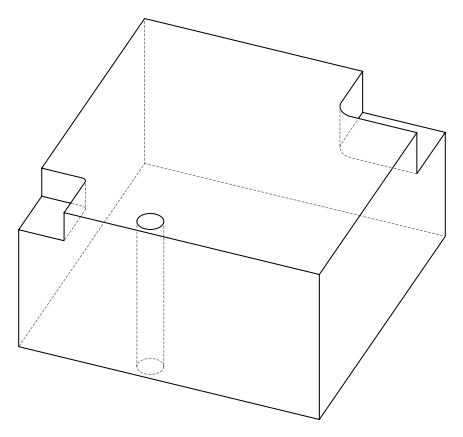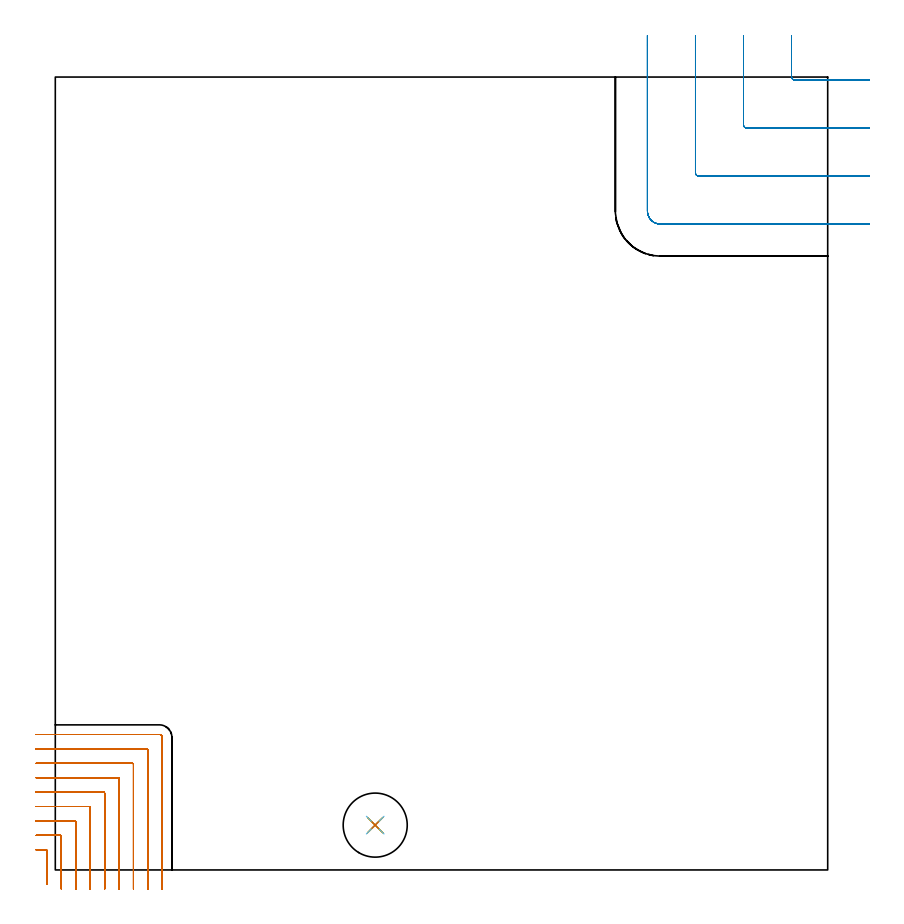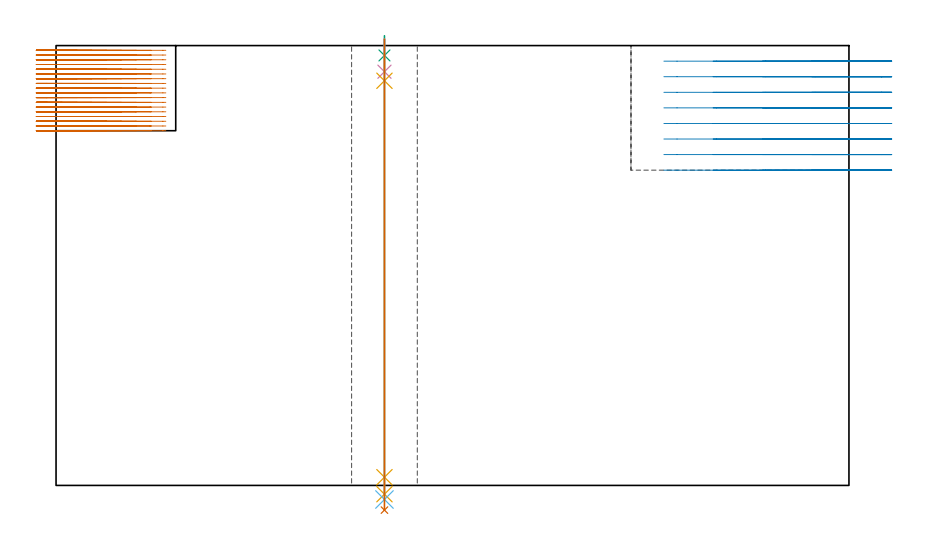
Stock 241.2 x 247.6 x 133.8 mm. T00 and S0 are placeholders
(PLAN: 7 operations, 6 tool changes, 27.8 min)
(1 MILL_CORNER_NOTCH_RECTANGULAR | CORNER_NOTCH_RECTANGULAR | NXT0201_008 | Follow Part, ap 1.5, ae 75% | 19.97 min | 42628 mm3)
(2 MILL_CORNER_NOTCH_RECTANGULAR_1 | CORNER_NOTCH_RECTANGULAR_1 | UGT0201_094 | Follow Part, ap 5, ae 75% | 6.05 min | 138872 mm3)
(3 SPOT_DRILL | STEP1HOLE | NXT0321_9005460120000 | 0.05 min | 197 mm3)
(4 DRILL_BLIND_HOLE_INTO_CENTER | STEP1HOLE | NXT0301_024 | 0.04 min | 98 mm3)
(5 GUN_DRILL_THROUGH_HOLE | STEP1HOLE | UGT0307_001 | 0.59 min | 2469 mm3)
(6 SPADE_DRILL_TO_ENLARGE_THROUGH_HOLE | STEP1HOLE | UGT0306_003 | 0.56 min | 13639 mm3)
(7 DRILL_TO_ENLARGE_THROUGH_HOLE | STEP1HOLE | UGT0301_007 | 0.57 min | 25613 mm3)
(TOOL NXT0201_008 | ENDMILL 6mm [2P460-0600-NA 1630] | D6 FL26 Z6)
(TOOL UGT0201_094 | End mill 20 mm | D20 FL38 Z4)
(TOOL NXT0321_9005460120000 | NC Spot Drill, 142deg, 12mm, Carbide, Uncoated | D12 PA142 FL30 Z2)
(TOOL NXT0301_024 | Carbide Drill 5.3mm [860.1-0530-027A1-MM 2214] | D5.3 PA140 FL44 Z2)
(TOOL UGT0307_001 | Gun Drill 5 mm | D5 PA130 FL24 Z1)
(TOOL UGT0306_003 | Spade Drill 12.5mm | D12.5 PA132 FL10 Z2)
(TOOL UGT0301_007 | Twist Drill 20 mm | D20 PA118 FL140 Z2)
(OP 1 MILL_CORNER_NOTCH_RECTANGULAR)
G17 G21 G94 G90
T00 M6
G54
G17 G0 G90 X-2.6 Y-4.497 S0 M3
G43 Z143.8 H1
Z132.361
G94 G1 Y-1.497 F250.
Y6.003 F500.
G3 X-2.897 Y6.3 R0.3
G1 X-3.
X-6. F250.
G0 Z143.8
X1.9 Y-6.
Z132.361
G1 Y-3.
Y10.503 F500.
G3 X1.603 Y10.8 R0.3
G1 X-3.
X-6. F250.
G0 Z143.8
X6.4 Y-6.
Z132.361
G1 Y-3.
Y15.003 F500.
G3 X6.103 Y15.3 R0.3
G1 X-3.
X-6. F250.
G0 Z143.8
X10.9 Y-6.
Z132.361
G1 Y-3.
Y19.502 F500.
G3 X10.602 Y19.8 R0.3
G1 X-3.
X-6. F250.
G0 Z143.8
X15.4 Y-6.
Z132.361
G1 Y-3.
Y24.002 F500.
G3 X15.102 Y24.3 R0.3
G1 X-3.
X-6. F250.
G0 Z143.8
X19.9 Y-6.
Z132.361
G1 Y-3.
Y28.502 F500.
G3 X19.602 Y28.8 R0.3
G1 X-3.
X-6. F250.
G0 Z143.8
X24.4 Y-6.
Z132.361
G1 Y-3.
Y33.002 F500.
G3 X24.102 Y33.3 R0.3
G1 X-3.
X-6. F250.
G0 Z143.8
X28.9 Y-6.
Z132.361
G1 Y-3.
Y37.502 F500.
G3 X28.602 Y37.8 R0.3
G1 X-3.
X-6. F250.
G0 Z143.8
X33.4 Y-6.
Z132.361
G1 Y-3.
Y41.4 F500.
G3 X32.5 Y42.3 R0.9
G1 X-3.
X-6. F250.
G0 Z143.8
X-2.6 Y-4.497
Z130.922
G1 Y-1.497
Y6.003 F500.
G3 X-2.897 Y6.3 R0.3
G1 X-3.
X-6. F250.
G0 Z143.8
X1.9 Y-6.
Z130.922
G1 Y-3.
Y10.503 F500.
G3 X1.603 Y10.8 R0.3
G1 X-3.
X-6. F250.
G0 Z143.8
X6.4 Y-6.
Z130.922
G1 Y-3.
Y15.003 F500.
G3 X6.103 Y15.3 R0.3
G1 X-3.
X-6. F250.
G0 Z143.8
X10.9 Y-6.
Z130.922
G1 Y-3.
Y19.502 F500.
G3 X10.602 Y19.8 R0.3
G1 X-3.
X-6. F250.
G0 Z143.8
X15.4 Y-6.
Z130.922
G1 Y-3.
Y24.002 F500.
G3 X15.102 Y24.3 R0.3
G1 X-3.
X-6. F250.
G0 Z143.8
X19.9 Y-6.
Z130.922
G1 Y-3.
Y28.502 F500.
G3 X19.602 Y28.8 R0.3
G1 X-3.
X-6. F250.
G0 Z143.8
X24.4 Y-6.
Z130.922
G1 Y-3.
Y33.002 F500.
G3 X24.102 Y33.3 R0.3
G1 X-3.
X-6. F250.
G0 Z143.8
X28.9 Y-6.
Z130.922
G1 Y-3.
Y37.502 F500.
G3 X28.602 Y37.8 R0.3
G1 X-3.
X-6. F250.
G0 Z143.8
X33.4 Y-6.
Z130.922
G1 Y-3.
Y41.4 F500.
G3 X32.5 Y42.3 R0.9
G1 X-3.
X-6. F250.
G0 Z143.8
X-2.6 Y-4.497
Z129.483
G1 Y-1.497
Y6.003 F500.
G3 X-2.897 Y6.3 R0.3
G1 X-3.
X-6. F250.
G0 Z143.8
X1.9 Y-6.
Z129.483
G1 Y-3.
Y10.503 F500.
G3 X1.603 Y10.8 R0.3
G1 X-3.
X-6. F250.
G0 Z143.8
X6.4 Y-6.
Z129.483
G1 Y-3.
Y15.003 F500.
G3 X6.103 Y15.3 R0.3
G1 X-3.
X-6. F250.
G0 Z143.8
X10.9 Y-6.
Z129.483
G1 Y-3.
Y19.502 F500.
G3 X10.602 Y19.8 R0.3
G1 X-3.
X-6. F250.
G0 Z143.8
X15.4 Y-6.
Z129.483
G1 Y-3.
Y24.002 F500.
G3 X15.102 Y24.3 R0.3
G1 X-3.
X-6. F250.
G0 Z143.8
X19.9 Y-6.
Z129.483
G1 Y-3.
Y28.502 F500.
G3 X19.602 Y28.8 R0.3
G1 X-3.
X-6. F250.
G0 Z143.8
X24.4 Y-6.
Z129.483
G1 Y-3.
Y33.002 F500.
G3 X24.102 Y33.3 R0.3
G1 X-3.
X-6. F250.
G0 Z143.8
X28.9 Y-6.
Z129.483
G1 Y-3.
Y37.502 F500.
G3 X28.602 Y37.8 R0.3
G1 X-3.
X-6. F250.
G0 Z143.8
X33.4 Y-6.
Z129.483
G1 Y-3.
Y41.4 F500.
G3 X32.5 Y42.3 R0.9
G1 X-3.
X-6. F250.
G0 Z143.8
X-2.6 Y-4.497
Z128.044
G1 Y-1.497
Y6.003 F500.
G3 X-2.897 Y6.3 R0.3
G1 X-3.
X-6. F250.
G0 Z143.8
X1.9 Y-6.
Z128.044
G1 Y-3.
Y10.503 F500.
G3 X1.603 Y10.8 R0.3
G1 X-3.
X-6. F250.
G0 Z143.8
X6.4 Y-6.
Z128.044
G1 Y-3.
Y15.003 F500.
G3 X6.103 Y15.3 R0.3
G1 X-3.
X-6. F250.
G0 Z143.8
X10.9 Y-6.
Z128.044
G1 Y-3.
Y19.502 F500.
G3 X10.602 Y19.8 R0.3
G1 X-3.
X-6. F250.
G0 Z143.8
X15.4 Y-6.
Z128.044
G1 Y-3.
Y24.002 F500.
G3 X15.102 Y24.3 R0.3
G1 X-3.
X-6. F250.
G0 Z143.8
X19.9 Y-6.
Z128.044
G1 Y-3.
Y28.502 F500.
G3 X19.602 Y28.8 R0.3
G1 X-3.
X-6. F250.
G0 Z143.8
X24.4 Y-6.
Z128.044
G1 Y-3.
Y33.002 F500.
G3 X24.102 Y33.3 R0.3
G1 X-3.
X-6. F250.
G0 Z143.8
X28.9 Y-6.
Z128.044
G1 Y-3.
Y37.502 F500.
G3 X28.602 Y37.8 R0.3
G1 X-3.
X-6. F250.
G0 Z143.8
X33.4 Y-6.
Z128.044
G1 Y-3.
Y41.4 F500.
G3 X32.5 Y42.3 R0.9
G1 X-3.
X-6. F250.
G0 Z143.8
X-2.6 Y-4.497
Z126.605
G1 Y-1.497
Y6.003 F500.
G3 X-2.897 Y6.3 R0.3
G1 X-3.
X-6. F250.
G0 Z143.8
X1.9 Y-6.
Z126.605
G1 Y-3.
Y10.503 F500.
G3 X1.603 Y10.8 R0.3
G1 X-3.
X-6. F250.
G0 Z143.8
X6.4 Y-6.
Z126.605
G1 Y-3.
Y15.003 F500.
G3 X6.103 Y15.3 R0.3
G1 X-3.
X-6. F250.
G0 Z143.8
X10.9 Y-6.
Z126.605
G1 Y-3.
Y19.502 F500.
G3 X10.602 Y19.8 R0.3
G1 X-3.
X-6. F250.
G0 Z143.8
X15.4 Y-6.
Z126.605
G1 Y-3.
Y24.002 F500.
G3 X15.102 Y24.3 R0.3
G1 X-3.
X-6. F250.
G0 Z143.8
X19.9 Y-6.
Z126.605
G1 Y-3.
Y28.502 F500.
G3 X19.602 Y28.8 R0.3
G1 X-3.
X-6. F250.
G0 Z143.8
X24.4 Y-6.
Z126.605
G1 Y-3.
Y33.002 F500.
G3 X24.102 Y33.3 R0.3
G1 X-3.
X-6. F250.
G0 Z143.8
X28.9 Y-6.
Z126.605
G1 Y-3.
Y37.502 F500.
G3 X28.602 Y37.8 R0.3
G1 X-3.
X-6. F250.
G0 Z143.8
X33.4 Y-6.
Z126.605
G1 Y-3.
Y41.4 F500.
G3 X32.5 Y42.3 R0.9
G1 X-3.
X-6. F250.
G0 Z143.8
X-2.6 Y-4.497
Z125.167
G1 Y-1.497
Y6.003 F500.
G3 X-2.897 Y6.3 R0.3
G1 X-3.
X-6. F250.
G0 Z143.8
X1.9 Y-6.
Z125.167
G1 Y-3.
Y10.503 F500.
G3 X1.603 Y10.8 R0.3
G1 X-3.
X-6. F250.
G0 Z143.8
X6.4 Y-6.
Z125.167
G1 Y-3.
Y15.003 F500.
G3 X6.103 Y15.3 R0.3
G1 X-3.
X-6. F250.
G0 Z143.8
X10.9 Y-6.
Z125.167
G1 Y-3.
Y19.502 F500.
G3 X10.602 Y19.8 R0.3
G1 X-3.
X-6. F250.
G0 Z143.8
X15.4 Y-6.
Z125.167
G1 Y-3.
Y24.002 F500.
G3 X15.102 Y24.3 R0.3
G1 X-3.
X-6. F250.
G0 Z143.8
X19.9 Y-6.
Z125.167
G1 Y-3.
Y28.502 F500.
G3 X19.602 Y28.8 R0.3
G1 X-3.
X-6. F250.
G0 Z143.8
X24.4 Y-6.
Z125.167
G1 Y-3.
Y33.002 F500.
G3 X24.102 Y33.3 R0.3
G1 X-3.
X-6. F250.
G0 Z143.8
X28.9 Y-6.
Z125.167
G1 Y-3.
Y37.502 F500.
G3 X28.602 Y37.8 R0.3
G1 X-3.
X-6. F250.
G0 Z143.8
X33.4 Y-6.
Z125.167
G1 Y-3.
Y41.4 F500.
G3 X32.5 Y42.3 R0.9
G1 X-3.
X-6. F250.
G0 Z143.8
X-2.6 Y-4.497
Z123.728
G1 Y-1.497
Y6.003 F500.
G3 X-2.897 Y6.3 R0.3
G1 X-3.
X-6. F250.
G0 Z143.8
X1.9 Y-6.
Z123.728
G1 Y-3.
Y10.503 F500.
G3 X1.603 Y10.8 R0.3
G1 X-3.
X-6. F250.
G0 Z143.8
X6.4 Y-6.
Z123.728
G1 Y-3.
Y15.003 F500.
G3 X6.103 Y15.3 R0.3
G1 X-3.
X-6. F250.
G0 Z143.8
X10.9 Y-6.
Z123.728
G1 Y-3.
Y19.502 F500.
G3 X10.602 Y19.8 R0.3
G1 X-3.
X-6. F250.
G0 Z143.8
X15.4 Y-6.
Z123.728
G1 Y-3.
Y24.002 F500.
G3 X15.102 Y24.3 R0.3
G1 X-3.
X-6. F250.
G0 Z143.8
X19.9 Y-6.
Z123.728
G1 Y-3.
Y28.502 F500.
G3 X19.602 Y28.8 R0.3
G1 X-3.
X-6. F250.
G0 Z143.8
X24.4 Y-6.
Z123.728
G1 Y-3.
Y33.002 F500.
G3 X24.102 Y33.3 R0.3
G1 X-3.
X-6. F250.
G0 Z143.8
X28.9 Y-6.
Z123.728
G1 Y-3.
Y37.502 F500.
G3 X28.602 Y37.8 R0.3
G1 X-3.
X-6. F250.
G0 Z143.8
X33.4 Y-6.
Z123.728
G1 Y-3.
Y41.4 F500.
G3 X32.5 Y42.3 R0.9
G1 X-3.
X-6. F250.
G0 Z143.8
X-2.6 Y-4.497
Z122.289
G1 Y-1.497
Y6.003 F500.
G3 X-2.897 Y6.3 R0.3
G1 X-3.
X-6. F250.
G0 Z143.8
X1.9 Y-6.
Z122.289
G1 Y-3.
Y10.503 F500.
G3 X1.603 Y10.8 R0.3
G1 X-3.
X-6. F250.
G0 Z143.8
X6.4 Y-6.
Z122.289
G1 Y-3.
Y15.003 F500.
G3 X6.103 Y15.3 R0.3
G1 X-3.
X-6. F250.
G0 Z143.8
X10.9 Y-6.
Z122.289
G1 Y-3.
Y19.502 F500.
G3 X10.602 Y19.8 R0.3
G1 X-3.
X-6. F250.
G0 Z143.8
X15.4 Y-6.
Z122.289
G1 Y-3.
Y24.002 F500.
G3 X15.102 Y24.3 R0.3
G1 X-3.
X-6. F250.
G0 Z143.8
X19.9 Y-6.
Z122.289
G1 Y-3.
Y28.502 F500.
G3 X19.602 Y28.8 R0.3
G1 X-3.
X-6. F250.
G0 Z143.8
X24.4 Y-6.
Z122.289
G1 Y-3.
Y33.002 F500.
G3 X24.102 Y33.3 R0.3
G1 X-3.
X-6. F250.
G0 Z143.8
X28.9 Y-6.
Z122.289
G1 Y-3.
Y37.502 F500.
G3 X28.602 Y37.8 R0.3
G1 X-3.
X-6. F250.
G0 Z143.8
X33.4 Y-6.
Z122.289
G1 Y-3.
Y41.4 F500.
G3 X32.5 Y42.3 R0.9
G1 X-3.
X-6. F250.
G0 Z143.8
X-2.6 Y-4.497
Z120.85
G1 Y-1.497
Y6.003 F500.
G3 X-2.897 Y6.3 R0.3
G1 X-3.
X-6. F250.
G0 Z143.8
X1.9 Y-6.
Z120.85
G1 Y-3.
Y10.503 F500.
G3 X1.603 Y10.8 R0.3
G1 X-3.
X-6. F250.
G0 Z143.8
X6.4 Y-6.
Z120.85
G1 Y-3.
Y15.003 F500.
G3 X6.103 Y15.3 R0.3
G1 X-3.
X-6. F250.
G0 Z143.8
X10.9 Y-6.
Z120.85
G1 Y-3.
Y19.502 F500.
G3 X10.602 Y19.8 R0.3
G1 X-3.
X-6. F250.
G0 Z143.8
X15.4 Y-6.
Z120.85
G1 Y-3.
Y24.002 F500.
G3 X15.102 Y24.3 R0.3
G1 X-3.
X-6. F250.
G0 Z143.8
X19.9 Y-6.
Z120.85
G1 Y-3.
Y28.502 F500.
G3 X19.602 Y28.8 R0.3
G1 X-3.
X-6. F250.
G0 Z143.8
X24.4 Y-6.
Z120.85
G1 Y-3.
Y33.002 F500.
G3 X24.102 Y33.3 R0.3
G1 X-3.
X-6. F250.
G0 Z143.8
X28.9 Y-6.
Z120.85
G1 Y-3.
Y37.502 F500.
G3 X28.602 Y37.8 R0.3
G1 X-3.
X-6. F250.
G0 Z143.8
X33.4 Y-6.
Z120.85
G1 Y-3.
Y41.4 F500.
G3 X32.5 Y42.3 R0.9
G1 X-3.
X-6. F250.
G0 Z143.8
X-2.6 Y-4.497
Z119.411
G1 Y-1.497
Y6.003 F500.
G3 X-2.897 Y6.3 R0.3
G1 X-3.
X-6. F250.
G0 Z143.8
X1.9 Y-6.
Z119.411
G1 Y-3.
Y10.503 F500.
G3 X1.603 Y10.8 R0.3
G1 X-3.
X-6. F250.
G0 Z143.8
X6.4 Y-6.
Z119.411
G1 Y-3.
Y15.003 F500.
G3 X6.103 Y15.3 R0.3
G1 X-3.
X-6. F250.
G0 Z143.8
X10.9 Y-6.
Z119.411
G1 Y-3.
Y19.502 F500.
G3 X10.602 Y19.8 R0.3
G1 X-3.
X-6. F250.
G0 Z143.8
X15.4 Y-6.
Z119.411
G1 Y-3.
Y24.002 F500.
G3 X15.102 Y24.3 R0.3
G1 X-3.
X-6. F250.
G0 Z143.8
X19.9 Y-6.
Z119.411
G1 Y-3.
Y28.502 F500.
G3 X19.602 Y28.8 R0.3
G1 X-3.
X-6. F250.
G0 Z143.8
X24.4 Y-6.
Z119.411
G1 Y-3.
Y33.002 F500.
G3 X24.102 Y33.3 R0.3
G1 X-3.
X-6. F250.
G0 Z143.8
X28.9 Y-6.
Z119.411
G1 Y-3.
Y37.502 F500.
G3 X28.602 Y37.8 R0.3
G1 X-3.
X-6. F250.
G0 Z143.8
X33.4 Y-6.
Z119.411
G1 Y-3.
Y41.4 F500.
G3 X32.5 Y42.3 R0.9
G1 X-3.
X-6. F250.
G0 Z143.8
X-2.6 Y-4.497
Z117.972
G1 Y-1.497
Y6.003 F500.
G3 X-2.897 Y6.3 R0.3
G1 X-3.
X-6. F250.
G0 Z143.8
X1.9 Y-6.
Z117.972
G1 Y-3.
Y10.503 F500.
G3 X1.603 Y10.8 R0.3
G1 X-3.
X-6. F250.
G0 Z143.8
X6.4 Y-6.
Z117.972
G1 Y-3.
Y15.003 F500.
G3 X6.103 Y15.3 R0.3
G1 X-3.
X-6. F250.
G0 Z143.8
X10.9 Y-6.
Z117.972
G1 Y-3.
Y19.502 F500.
G3 X10.602 Y19.8 R0.3
G1 X-3.
X-6. F250.
G0 Z143.8
X15.4 Y-6.
Z117.972
G1 Y-3.
Y24.002 F500.
G3 X15.102 Y24.3 R0.3
G1 X-3.
X-6. F250.
G0 Z143.8
X19.9 Y-6.
Z117.972
G1 Y-3.
Y28.502 F500.
G3 X19.602 Y28.8 R0.3
G1 X-3.
X-6. F250.
G0 Z143.8
X24.4 Y-6.
Z117.972
G1 Y-3.
Y33.002 F500.
G3 X24.102 Y33.3 R0.3
G1 X-3.
X-6. F250.
G0 Z143.8
X28.9 Y-6.
Z117.972
G1 Y-3.
Y37.502 F500.
G3 X28.602 Y37.8 R0.3
G1 X-3.
X-6. F250.
G0 Z143.8
X33.4 Y-6.
Z117.972
G1 Y-3.
Y41.4 F500.
G3 X32.5 Y42.3 R0.9
G1 X-3.
X-6. F250.
G0 Z143.8
X-2.6 Y-4.497
Z116.533
G1 Y-1.497
Y6.003 F500.
G3 X-2.897 Y6.3 R0.3
G1 X-3.
X-6. F250.
G0 Z143.8
X1.9 Y-6.
Z116.533
G1 Y-3.
Y10.503 F500.
G3 X1.603 Y10.8 R0.3
G1 X-3.
X-6. F250.
G0 Z143.8
X6.4 Y-6.
Z116.533
G1 Y-3.
Y15.003 F500.
G3 X6.103 Y15.3 R0.3
G1 X-3.
X-6. F250.
G0 Z143.8
X10.9 Y-6.
Z116.533
G1 Y-3.
Y19.502 F500.
G3 X10.602 Y19.8 R0.3
G1 X-3.
X-6. F250.
G0 Z143.8
X15.4 Y-6.
Z116.533
G1 Y-3.
Y24.002 F500.
G3 X15.102 Y24.3 R0.3
G1 X-3.
X-6. F250.
G0 Z143.8
X19.9 Y-6.
Z116.533
G1 Y-3.
Y28.502 F500.
G3 X19.602 Y28.8 R0.3
G1 X-3.
X-6. F250.
G0 Z143.8
X24.4 Y-6.
Z116.533
G1 Y-3.
Y33.002 F500.
G3 X24.102 Y33.3 R0.3
G1 X-3.
X-6. F250.
G0 Z143.8
X28.9 Y-6.
Z116.533
G1 Y-3.
Y37.502 F500.
G3 X28.602 Y37.8 R0.3
G1 X-3.
X-6. F250.
G0 Z143.8
X33.4 Y-6.
Z116.533
G1 Y-3.
Y41.4 F500.
G3 X32.5 Y42.3 R0.9
G1 X-3.
X-6. F250.
G0 Z143.8
X-2.6 Y-4.497
Z115.094
G1 Y-1.497
Y6.003 F500.
G3 X-2.897 Y6.3 R0.3
G1 X-3.
X-6. F250.
G0 Z143.8
X1.9 Y-6.
Z115.094
G1 Y-3.
Y10.503 F500.
G3 X1.603 Y10.8 R0.3
G1 X-3.
X-6. F250.
G0 Z143.8
X6.4 Y-6.
Z115.094
G1 Y-3.
Y15.003 F500.
G3 X6.103 Y15.3 R0.3
G1 X-3.
X-6. F250.
G0 Z143.8
X10.9 Y-6.
Z115.094
G1 Y-3.
Y19.502 F500.
G3 X10.602 Y19.8 R0.3
G1 X-3.
X-6. F250.
G0 Z143.8
X15.4 Y-6.
Z115.094
G1 Y-3.
Y24.002 F500.
G3 X15.102 Y24.3 R0.3
G1 X-3.
X-6. F250.
G0 Z143.8
X19.9 Y-6.
Z115.094
G1 Y-3.
Y28.502 F500.
G3 X19.602 Y28.8 R0.3
G1 X-3.
X-6. F250.
G0 Z143.8
X24.4 Y-6.
Z115.094
G1 Y-3.
Y33.002 F500.
G3 X24.102 Y33.3 R0.3
G1 X-3.
X-6. F250.
G0 Z143.8
X28.9 Y-6.
Z115.094
G1 Y-3.
Y37.502 F500.
G3 X28.602 Y37.8 R0.3
G1 X-3.
X-6. F250.
G0 Z143.8
X33.4 Y-6.
Z115.094
G1 Y-3.
Y41.4 F500.
G3 X32.5 Y42.3 R0.9
G1 X-3.
X-6. F250.
G0 Z143.8
X-2.6 Y-4.497
Z113.656
G1 Y-1.497
Y6.003 F500.
G3 X-2.897 Y6.3 R0.3
G1 X-3.
X-6. F250.
G0 Z143.8
X1.9 Y-6.
Z113.656
G1 Y-3.
Y10.503 F500.
G3 X1.603 Y10.8 R0.3
G1 X-3.
X-6. F250.
G0 Z143.8
X6.4 Y-6.
Z113.656
G1 Y-3.
Y15.003 F500.
G3 X6.103 Y15.3 R0.3
G1 X-3.
X-6. F250.
G0 Z143.8
X10.9 Y-6.
Z113.656
G1 Y-3.
Y19.502 F500.
G3 X10.602 Y19.8 R0.3
G1 X-3.
X-6. F250.
G0 Z143.8
X15.4 Y-6.
Z113.656
G1 Y-3.
Y24.002 F500.
G3 X15.102 Y24.3 R0.3
G1 X-3.
X-6. F250.
G0 Z143.8
X19.9 Y-6.
Z113.656
G1 Y-3.
Y28.502 F500.
G3 X19.602 Y28.8 R0.3
G1 X-3.
X-6. F250.
G0 Z143.8
X24.4 Y-6.
Z113.656
G1 Y-3.
Y33.002 F500.
G3 X24.102 Y33.3 R0.3
G1 X-3.
X-6. F250.
G0 Z143.8
X28.9 Y-6.
Z113.656
G1 Y-3.
Y37.502 F500.
G3 X28.602 Y37.8 R0.3
G1 X-3.
X-6. F250.
G0 Z143.8
X33.4 Y-6.
Z113.656
G1 Y-3.
Y41.4 F500.
G3 X32.5 Y42.3 R0.9
G1 X-3.
X-6. F250.
G0 Z143.8
X-2.6 Y-4.497
Z112.217
G1 Y-1.497
Y6.003 F500.
G3 X-2.897 Y6.3 R0.3
G1 X-3.
X-6. F250.
G0 Z143.8
X1.9 Y-6.
Z112.217
G1 Y-3.
Y10.503 F500.
G3 X1.603 Y10.8 R0.3
G1 X-3.
X-6. F250.
G0 Z143.8
X6.4 Y-6.
Z112.217
G1 Y-3.
Y15.003 F500.
G3 X6.103 Y15.3 R0.3
G1 X-3.
X-6. F250.
G0 Z143.8
X10.9 Y-6.
Z112.217
G1 Y-3.
Y19.502 F500.
G3 X10.602 Y19.8 R0.3
G1 X-3.
X-6. F250.
G0 Z143.8
X15.4 Y-6.
Z112.217
G1 Y-3.
Y24.002 F500.
G3 X15.102 Y24.3 R0.3
G1 X-3.
X-6. F250.
G0 Z143.8
X19.9 Y-6.
Z112.217
G1 Y-3.
Y28.502 F500.
G3 X19.602 Y28.8 R0.3
G1 X-3.
X-6. F250.
G0 Z143.8
X24.4 Y-6.
Z112.217
G1 Y-3.
Y33.002 F500.
G3 X24.102 Y33.3 R0.3
G1 X-3.
X-6. F250.
G0 Z143.8
X28.9 Y-6.
Z112.217
G1 Y-3.
Y37.502 F500.
G3 X28.602 Y37.8 R0.3
G1 X-3.
X-6. F250.
G0 Z143.8
X33.4 Y-6.
Z112.217
G1 Y-3.
Y41.4 F500.
G3 X32.5 Y42.3 R0.9
G1 X-3.
X-6. F250.
G0 Z143.8
X-2.6 Y-4.497
Z110.778
G1 Y-1.497
Y6.003 F500.
G3 X-2.897 Y6.3 R0.3
G1 X-3.
X-6. F250.
G0 Z143.8
X1.9 Y-6.
Z110.778
G1 Y-3.
Y10.503 F500.
G3 X1.603 Y10.8 R0.3
G1 X-3.
X-6. F250.
G0 Z143.8
X6.4 Y-6.
Z110.778
G1 Y-3.
Y15.003 F500.
G3 X6.103 Y15.3 R0.3
G1 X-3.
X-6. F250.
G0 Z143.8
X10.9 Y-6.
Z110.778
G1 Y-3.
Y19.502 F500.
G3 X10.602 Y19.8 R0.3
G1 X-3.
X-6. F250.
G0 Z143.8
X15.4 Y-6.
Z110.778
G1 Y-3.
Y24.002 F500.
G3 X15.102 Y24.3 R0.3
G1 X-3.
X-6. F250.
G0 Z143.8
X19.9 Y-6.
Z110.778
G1 Y-3.
Y28.502 F500.
G3 X19.602 Y28.8 R0.3
G1 X-3.
X-6. F250.
G0 Z143.8
X24.4 Y-6.
Z110.778
G1 Y-3.
Y33.002 F500.
G3 X24.102 Y33.3 R0.3
G1 X-3.
X-6. F250.
G0 Z143.8
X28.9 Y-6.
Z110.778
G1 Y-3.
Y37.502 F500.
G3 X28.602 Y37.8 R0.3
G1 X-3.
X-6. F250.
G0 Z143.8
X33.4 Y-6.
Z110.778
G1 Y-3.
Y41.4 F500.
G3 X32.5 Y42.3 R0.9
G1 X-3.
X-6. F250.
G0 Z143.8
X-2.6 Y-4.497
Z109.339
G1 Y-1.497
Y6.003 F500.
G3 X-2.897 Y6.3 R0.3
G1 X-3.
X-6. F250.
G0 Z143.8
X1.9 Y-6.
Z109.339
G1 Y-3.
Y10.503 F500.
G3 X1.603 Y10.8 R0.3
G1 X-3.
X-6. F250.
G0 Z143.8
X6.4 Y-6.
Z109.339
G1 Y-3.
Y15.003 F500.
G3 X6.103 Y15.3 R0.3
G1 X-3.
X-6. F250.
G0 Z143.8
X10.9 Y-6.
Z109.339
G1 Y-3.
Y19.502 F500.
G3 X10.602 Y19.8 R0.3
G1 X-3.
X-6. F250.
G0 Z143.8
X15.4 Y-6.
Z109.339
G1 Y-3.
Y24.002 F500.
G3 X15.102 Y24.3 R0.3
G1 X-3.
X-6. F250.
G0 Z143.8
X19.9 Y-6.
Z109.339
G1 Y-3.
Y28.502 F500.
G3 X19.602 Y28.8 R0.3
G1 X-3.
X-6. F250.
G0 Z143.8
X24.4 Y-6.
Z109.339
G1 Y-3.
Y33.002 F500.
G3 X24.102 Y33.3 R0.3
G1 X-3.
X-6. F250.
G0 Z143.8
X28.9 Y-6.
Z109.339
G1 Y-3.
Y37.502 F500.
G3 X28.602 Y37.8 R0.3
G1 X-3.
X-6. F250.
G0 Z143.8
X33.4 Y-6.
Z109.339
G1 Y-3.
Y41.4 F500.
G3 X32.5 Y42.3 R0.9
G1 X-3.
X-6. F250.
G0 Z143.8
X-2.6 Y-4.497
Z107.9
G1 Y-1.497
Y6.003 F500.
G3 X-2.897 Y6.3 R0.3
G1 X-3.
X-6. F250.
G0 Z143.8
X1.9 Y-6.
Z107.9
G1 Y-3.
Y10.503 F500.
G3 X1.603 Y10.8 R0.3
G1 X-3.
X-6. F250.
G0 Z143.8
X6.4 Y-6.
Z107.9
G1 Y-3.
Y15.003 F500.
G3 X6.103 Y15.3 R0.3
G1 X-3.
X-6. F250.
G0 Z143.8
X10.9 Y-6.
Z107.9
G1 Y-3.
Y19.502 F500.
G3 X10.602 Y19.8 R0.3
G1 X-3.
X-6. F250.
G0 Z143.8
X15.4 Y-6.
Z107.9
G1 Y-3.
Y24.002 F500.
G3 X15.102 Y24.3 R0.3
G1 X-3.
X-6. F250.
G0 Z143.8
X19.9 Y-6.
Z107.9
G1 Y-3.
Y28.502 F500.
G3 X19.602 Y28.8 R0.3
G1 X-3.
X-6. F250.
G0 Z143.8
X24.4 Y-6.
Z107.9
G1 Y-3.
Y33.002 F500.
G3 X24.102 Y33.3 R0.3
G1 X-3.
X-6. F250.
G0 Z143.8
X28.9 Y-6.
Z107.9
G1 Y-3.
Y37.502 F500.
G3 X28.602 Y37.8 R0.3
G1 X-3.
X-6. F250.
G0 Z143.8
X33.4 Y-6.
Z107.9
G1 Y-3.
Y41.4 F500.
G3 X32.5 Y42.3 R0.9
G1 X-3.
X-6. F250.
G0 Z143.8
M5
M2
(OP 2 MILL_CORNER_NOTCH_RECTANGULAR_1)
G17 G21 G94 G90
T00 M6
G54
G17 G0 G90 X229.9 Y260.6 S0 M3
G43 Z143.8 H0
Z129.062
G94 G1 Y257.6 F250.
Y247.696 F500.
G3 X230.896 Y246.7 R1.
G1 X251.2
X254.2 F250.
G0 Z143.8
X214.9 Y260.6
Z129.062
G1 Y257.6
Y232.696 F500.
G3 X215.896 Y231.7 R1.
G1 X251.2
X254.2 F250.
G0 Z143.8
X199.9 Y260.6
Z129.062
G1 Y257.6
Y217.696 F500.
G3 X200.896 Y216.7 R1.
G1 X251.2
X254.2 F250.
G0 Z143.8
X184.9 Y260.6
Z129.062
G1 Y257.6
Y205.7 F500.
G3 X188.9 Y201.7 R4.
G1 X251.2
X254.2 F250.
G0 Z143.8
X229.9 Y260.6
Z124.325
G1 Y257.6
Y247.696 F500.
G3 X230.896 Y246.7 R1.
G1 X251.2
X254.2 F250.
G0 Z143.8
X214.9 Y260.6
Z124.325
G1 Y257.6
Y232.696 F500.
G3 X215.896 Y231.7 R1.
G1 X251.2
X254.2 F250.
G0 Z143.8
X199.9 Y260.6
Z124.325
G1 Y257.6
Y217.696 F500.
G3 X200.896 Y216.7 R1.
G1 X251.2
X254.2 F250.
G0 Z143.8
X184.9 Y260.6
Z124.325
G1 Y257.6
Y205.7 F500.
G3 X188.9 Y201.7 R4.
G1 X251.2
X254.2 F250.
G0 Z143.8
X229.9 Y260.6
Z119.587
G1 Y257.6
Y247.695 F500.
G3 X230.895 Y246.7 R1.
G1 X251.2
X254.2 F250.
G0 Z143.8
X214.9 Y260.6
Z119.587
G1 Y257.6
Y232.696 F500.
G3 X215.896 Y231.7 R1.
G1 X251.2
X254.2 F250.
G0 Z143.8
X199.9 Y260.6
Z119.587
G1 Y257.6
Y217.696 F500.
G3 X200.896 Y216.7 R1.
G1 X251.2
X254.2 F250.
G0 Z143.8
X184.9 Y260.6
Z119.587
G1 Y257.6
Y205.7 F500.
G3 X188.9 Y201.7 R4.
G1 X251.2
X254.2 F250.
G0 Z143.8
X229.9 Y260.6
Z114.85
G1 Y257.6
Y247.695 F500.
G3 X230.895 Y246.7 R1.
G1 X251.2
X254.2 F250.
G0 Z143.8
X214.9 Y260.6
Z114.85
G1 Y257.6
Y232.696 F500.
G3 X215.896 Y231.7 R1.
G1 X251.2
X254.2 F250.
G0 Z143.8
X199.9 Y260.6
Z114.85
G1 Y257.6
Y217.696 F500.
G3 X200.896 Y216.7 R1.
G1 X251.2
X254.2 F250.
G0 Z143.8
X184.9 Y260.6
Z114.85
G1 Y257.6
Y205.7 F500.
G3 X188.9 Y201.7 R4.
G1 X251.2
X254.2 F250.
G0 Z143.8
X229.9 Y260.6
Z110.112
G1 Y257.6
Y247.696 F500.
G3 X230.896 Y246.7 R1.
G1 X251.2
X254.2 F250.
G0 Z143.8
X214.9 Y260.6
Z110.112
G1 Y257.6
Y232.696 F500.
G3 X215.896 Y231.7 R1.
G1 X251.2
X254.2 F250.
G0 Z143.8
X199.9 Y260.6
Z110.112
G1 Y257.6
Y217.696 F500.
G3 X200.896 Y216.7 R1.
G1 X251.2
X254.2 F250.
G0 Z143.8
X184.9 Y260.6
Z110.112
G1 Y257.6
Y205.7 F500.
G3 X188.9 Y201.7 R4.
G1 X251.2
X254.2 F250.
G0 Z143.8
X229.9 Y260.6
Z105.375
G1 Y257.6
Y247.696 F500.
G3 X230.896 Y246.7 R1.
G1 X251.2
X254.2 F250.
G0 Z143.8
X214.9 Y260.6
Z105.375
G1 Y257.6
Y232.696 F500.
G3 X215.896 Y231.7 R1.
G1 X251.2
X254.2 F250.
G0 Z143.8
X199.9 Y260.6
Z105.375
G1 Y257.6
Y217.696 F500.
G3 X200.896 Y216.7 R1.
G1 X251.2
X254.2 F250.
G0 Z143.8
X184.9 Y260.6
Z105.375
G1 Y257.6
Y205.7 F500.
G3 X188.9 Y201.7 R4.
G1 X251.2
X254.2 F250.
G0 Z143.8
X229.9 Y260.6
Z100.637
G1 Y257.6
Y247.696 F500.
G3 X230.896 Y246.7 R1.
G1 X251.2
X254.2 F250.
G0 Z143.8
X214.9 Y260.6
Z100.637
G1 Y257.6
Y232.696 F500.
G3 X215.896 Y231.7 R1.
G1 X251.2
X254.2 F250.
G0 Z143.8
X199.9 Y260.6
Z100.637
G1 Y257.6
Y217.696 F500.
G3 X200.896 Y216.7 R1.
G1 X251.2
X254.2 F250.
G0 Z143.8
X184.9 Y260.6
Z100.637
G1 Y257.6
Y205.7 F500.
G3 X188.9 Y201.7 R4.
G1 X251.2
X254.2 F250.
G0 Z143.8
X229.9 Y260.6
Z95.9
G1 Y257.6
Y247.696 F500.
G3 X230.896 Y246.7 R1.
G1 X251.2
X254.2 F250.
G0 Z143.8
X214.9 Y260.6
Z95.9
G1 Y257.6
Y232.696 F500.
G3 X215.896 Y231.7 R1.
G1 X251.2
X254.2 F250.
G0 Z143.8
X199.9 Y260.6
Z95.9
G1 Y257.6
Y217.696 F500.
G3 X200.896 Y216.7 R1.
G1 X251.2
X254.2 F250.
G0 Z143.8
X184.9 Y260.6
Z95.9
G1 Y257.6
Y205.7 F500.
G3 X188.9 Y201.7 R4.
G1 X251.2
X254.2 F250.
G0 Z143.8
M5
M2
(OP 3 SPOT_DRILL)
G17 G21 G94 G90
T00 M6
G54
G17 G0 G90 X99.9 Y14. S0 M3
G43 Z143.8 H0
G94 G81 G98 Z130.8 F250. R136.8
G80
M5
M2
(OP 4 DRILL_BLIND_HOLE_INTO_CENTER)
G17 G21 G94 G90
T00 M6
G54
G17 G0 G90 X99.9 Y14. S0 M3
G43 Z143.8 H1
G94 G81 G98 Z125.85 F250. R135.8
G80
M5
M2
(OP 5 GUN_DRILL_THROUGH_HOLE)
G17 G21 G94 G90
T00 M6
G54
G17 G0 G90 X99.9 Y14. M8
G43 Z143.8 H0
Z131.56
S716 M3
G94 G1 Z123.094 F125. M26
G4 X.084
Z2.5 F250.
G4 X.084
Z-2.666 F125.
G4 X.084
M5
M9
G0 Z131.56
Z143.8
M2
(OP 6 SPADE_DRILL_TO_ENLARGE_THROUGH_HOLE)
G17 G21 G94 G90
T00 M6
G54
G17 G0 G90 X99.9 Y14. S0 M3
G43 Z143.8 H0
G94 G73 G98 Z-4.283 F250. Q11.507 R135.8
G80
M5
M2
(OP 7 DRILL_TO_ENLARGE_THROUGH_HOLE)
G17 G21 G94 G90
T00 M6
G54
G17 G0 G90 X99.9 Y14. S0 M3
G43 Z143.8 H0
G94 G73 G98 Z-7.509 F250. Q17.664 R135.8
G80
M5
M2
